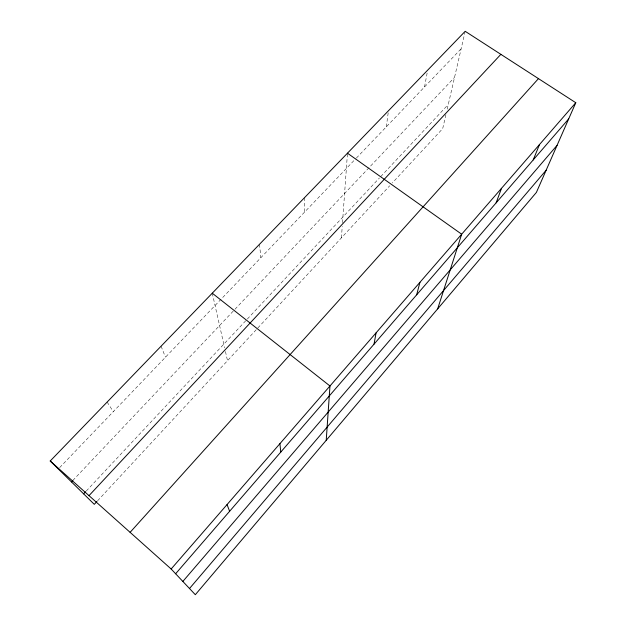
<?xml version="1.0" encoding="UTF-8"?>
<svg xmlns="http://www.w3.org/2000/svg" width="626" height="626" viewBox="0 0 626 626"><rect width="100%" height="100%" fill="white"/><g stroke="black" fill="none" stroke-linecap="round" stroke-linejoin="round"><path stroke-width="0.47" stroke-dasharray="3.13 2.35" d="M341.42 237.841L342.234 226.471M342.5 222.676L347.399 154.153M386.312 126.828L388.472 110.732M424.538 86.951L427.503 71.074M445.908 114.699L442.684 128.635L392.345 182.925M447.199 109.127L464.977 32.216M97.609 500.769L257.153 328.713M257.81 328.001L389.701 185.773M86.278 491.034L379.434 177.987M380.757 176.571L448.271 104.479M72.804 480.502L234.304 309.964M234.977 309.252L454.523 77.413M59.681 467.591L355.693 158.769M356.358 158.073L461.151 48.75M107.132 402.064L113.298 411.658M161.078 346.209L165.467 357.235M212.261 293.203L224.624 347.853M225.446 351.515L227.52 360.67M259.508 244.281L260.878 257.693M304.526 197.659L304.604 212.065"/><path stroke-width="0.94" d="M326.224 440.305L329.965 385.984L212.261 293.203M374.035 344.144L376.077 332.852M416.673 294.807L419.929 282.326M437.668 308.861L461.683 234.21L347.469 153.198M496.128 202.847L501.489 188.34M533.219 159.927L539.487 144.559M575.787 102.727L536.396 192.417L195.32 594.7L171.148 568.995L50.213 461.002L465.188 31.3L575.787 102.727L171.148 568.995M189.506 588.518L546.138 170.241M182.847 581.437L557.077 145.334M175.632 573.76L568.698 118.87M130.106 532.35L538.462 78.626M96.944 501.481L94.291 504.345L50.213 461.002M89.009 495.643L500.87 54.345M83.634 493.859L85.613 491.746M71.474 481.903L72.804 480.502M227.05 504.572L229.625 511.278M279.908 443.662L280.769 452.089"/></g></svg>
